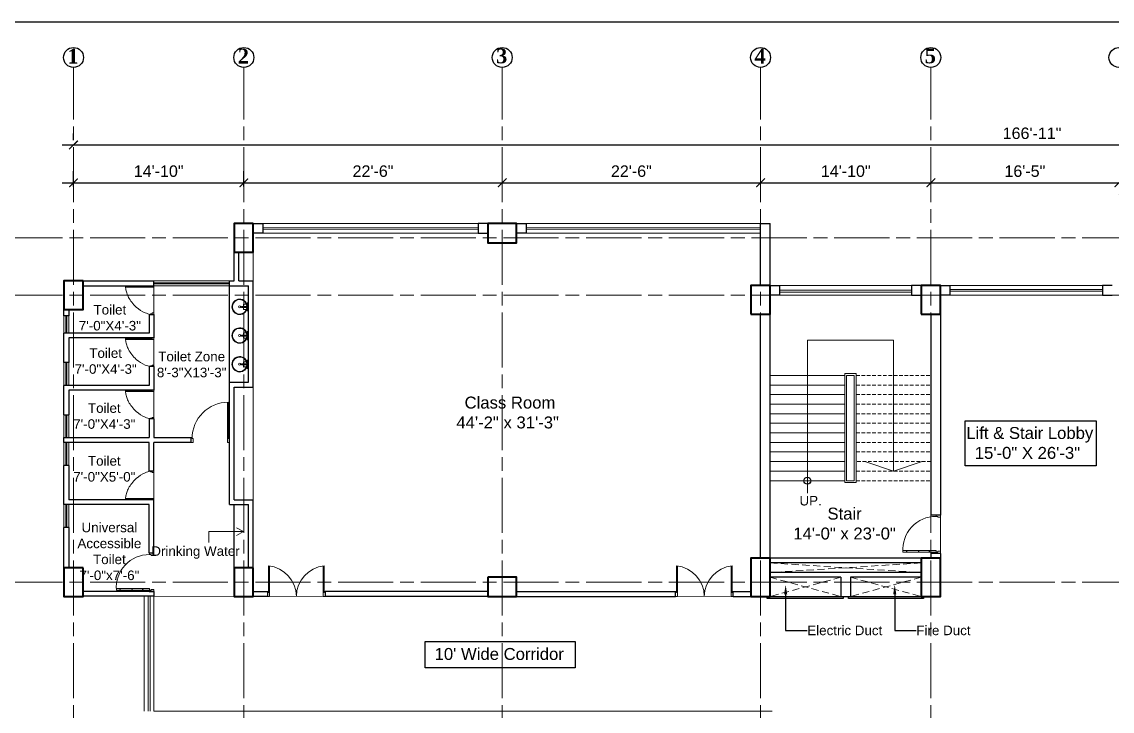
# Model space of a CAD drawing. Header units: inches. Extents: x -12 to 20935469, y -1604 to 24729220.
# Drawn here: x 20904267 to 20905407, y 24712918 to 24713639 of the extents above; entities that cross this region are included whole.
import ezdxf
from ezdxf import colors
from ezdxf.entities.mleader import LeaderData, LeaderLine
from ezdxf.math import Vec2, Vec3

# ---------------------------------------------------------------- set-up
doc = ezdxf.new("R2010")
doc.units = ezdxf.units.IN
doc.header["$LTSCALE"] = 0.03
doc.header["$MEASUREMENT"] = 0
doc.header["$PDMODE"] = 32
doc.header["$PDSIZE"] = 15
doc.linetypes.add('ACAD_ISO08W100', pattern=[36, 24, -3, 6, -3])
doc.linetypes.add('DASHED2', pattern=[0.375, 0.25, -0.125])
for name, color, linetype, lineweight in [('column', 1, 'Continuous', 40), ('Dim Line', 252, 'Continuous', 13), ('Door', 7, 'Continuous', 18), ('Dot', 253, 'Continuous', 0), ('Gas', 21, 'Continuous', 5), ('Glass Line', 252, 'Continuous', 9), ('Grid Line', 252, 'Continuous', 18), ('Hatch', 253, 'Continuous', 15), ('Main Wall', 7, 'Continuous', 30), ('RAIL', 23, 'Continuous', 13), ('STAIR', 46, 'Continuous', 15), ('TOILET FIXTURE', 142, 'Continuous', 5), ('wind.', 150, 'Continuous', 20)]:
    doc.layers.add(name, color=color, linetype=linetype, lineweight=lineweight)
doc.layers.add('FUR', color=251, linetype='Continuous')
doc.layers.add('TEXT', color=7, linetype='Continuous')
doc.styles.add('2', font='swisscl.ttf')
doc.styles.add('RomanS', font='arial.ttf', dxfattribs={"height": 12})
doc.styles.get("Standard").update_dxf_attribs({"font": 'timesbd.ttf'})
doc.dimstyles.new('Aec_Arch_I', dxfattribs={"dimscale": 96, "dimtxt": 12, "dimasz": 0.09375, "dimexe": 0.125, "dimexo": 0.125, "dimgap": 0.0625, "dimtad": 1, "dimdec": 0, "dimzin": 3, "dimdsep": 46, "dimlunit": 4, "dimtxsty": 'RomanS', "dimblk1": 'ARCHTICK', "dimblk2": 'ARCHTICK', "dimsah": 1, "dimcen": 0.09375, "dimdle": 0.125, "dimadec": 0, "dimazin": 0, "dimtfac": 0.75, "dimtdec": 0, "dimtmove": 2, "dimatfit": 3, "dimldrblk": 'ARCHTICK', "dimfxl": 1, "dimfrac": 1, "dimtolj": 1, "dimtzin": 0, "dimarcsym": 0})

# ---------------------------------------------------------------- blocks, each defined once
blk = doc.blocks.new('_ArchTick')
at = {"color": 0, "linetype": 'ByBlock', "lineweight": 35, "const_width": 0.15}
blk.add_lwpolyline([(-0.5, -0.5), (0.5, 0.5)], dxfattribs=at)
blk = doc.blocks.new('*D14')
at = {"layer": 'Defpoints', "color": 0, "transparency": 16777216}
for p in [(20831126.3, 24724578.2), (20830948.3, 24724562.3), (20831126.3, 24724562.3)]:
    blk.add_point(p, dxfattribs=at)
at = {"layer": 'Dim Line', "color": 0, "lineweight": -2, "transparency": 16777216}
for p, q in [((20830948.3, 24724574.3), (20830948.3, 24724590.2)), ((20831126.3, 24724574.3), (20831126.3, 24724590.2)), ((20830936.3, 24724578.2), (20831138.3, 24724578.2))]:
    blk.add_line(p, q, dxfattribs=at)
at = {"layer": 'Dim Line', "color": 0, "lineweight": -2, "transparency": 16777216, "xscale": 9, "yscale": 9, "zscale": 9, "rotation": 180}
blk.add_blockref('_ArchTick', (20830948.3, 24724578.2), dxfattribs=at)
at = {"layer": 'Dim Line', "color": 0, "lineweight": -2, "transparency": 16777216, "xscale": 9, "yscale": 9, "zscale": 9}
blk.add_blockref('_ArchTick', (20831126.3, 24724578.2), dxfattribs=at)
at = {"layer": 'Dim Line', "color": 0, "transparency": 16777216, "insert": (20831037.3, 24724590.3), "char_height": 12, "attachment_point": 5, "style": 'RomanS'}
blk.add_mtext('\\A1;14\'-10"', dxfattribs=at)
blk = doc.blocks.new('*D7')
at = {"layer": 'Defpoints', "color": 0, "transparency": 16777216}
for p in [(20831396.3, 24724578.2), (20831396.3, 24724578.2), (20831126.3, 24724562.3)]:
    blk.add_point(p, dxfattribs=at)
at = {"layer": 'Dim Line', "color": 0, "lineweight": -2, "transparency": 16777216}
for p, q in [((20831126.3, 24724574.3), (20831126.3, 24724590.2)), ((20831114.3, 24724578.2), (20831408.3, 24724578.2))]:
    blk.add_line(p, q, dxfattribs=at)
at = {"layer": 'Dim Line', "color": 0, "lineweight": -2, "transparency": 16777216, "xscale": 9, "yscale": 9, "zscale": 9, "rotation": 180}
blk.add_blockref('_ArchTick', (20831126.3, 24724578.2), dxfattribs=at)
at = {"layer": 'Dim Line', "color": 0, "lineweight": -2, "transparency": 16777216, "xscale": 9, "yscale": 9, "zscale": 9}
blk.add_blockref('_ArchTick', (20831396.3, 24724578.2), dxfattribs=at)
at = {"layer": 'Dim Line', "color": 0, "transparency": 16777216, "insert": (20831261.3, 24724590.3), "char_height": 12, "attachment_point": 5, "style": 'RomanS'}
blk.add_mtext('\\A1;22\'-6"', dxfattribs=at)
blk = doc.blocks.new('*D8')
at = {"layer": 'Defpoints', "color": 0, "transparency": 16777216}
for p in [(20831396.3, 24724578.2), (20831666.3, 24724578.2), (20831666.3, 24724578.2)]:
    blk.add_point(p, dxfattribs=at)
at = {"layer": 'Dim Line', "color": 0, "lineweight": -2, "transparency": 16777216}
blk.add_line((20831384.3, 24724578.2), (20831678.3, 24724578.2), dxfattribs=at)
at = {"layer": 'Dim Line', "color": 0, "lineweight": -2, "transparency": 16777216, "xscale": 9, "yscale": 9, "zscale": 9, "rotation": 180}
blk.add_blockref('_ArchTick', (20831396.3, 24724578.2), dxfattribs=at)
at = {"layer": 'Dim Line', "color": 0, "lineweight": -2, "transparency": 16777216, "xscale": 9, "yscale": 9, "zscale": 9}
blk.add_blockref('_ArchTick', (20831666.3, 24724578.2), dxfattribs=at)
at = {"layer": 'Dim Line', "color": 0, "transparency": 16777216, "insert": (20831531.3, 24724590.3), "char_height": 12, "attachment_point": 5, "style": 'RomanS'}
blk.add_mtext('\\A1;22\'-6"', dxfattribs=at)
blk = doc.blocks.new('*D9')
at = {"layer": 'Defpoints', "color": 0, "transparency": 16777216}
for p in [(20831666.3, 24724578.2), (20831844.3, 24724578.2), (20831844.3, 24724578.2)]:
    blk.add_point(p, dxfattribs=at)
at = {"layer": 'Dim Line', "color": 0, "lineweight": -2, "transparency": 16777216}
blk.add_line((20831654.3, 24724578.2), (20831856.3, 24724578.2), dxfattribs=at)
at = {"layer": 'Dim Line', "color": 0, "lineweight": -2, "transparency": 16777216, "xscale": 9, "yscale": 9, "zscale": 9, "rotation": 180}
blk.add_blockref('_ArchTick', (20831666.3, 24724578.2), dxfattribs=at)
at = {"layer": 'Dim Line', "color": 0, "lineweight": -2, "transparency": 16777216, "xscale": 9, "yscale": 9, "zscale": 9}
blk.add_blockref('_ArchTick', (20831844.3, 24724578.2), dxfattribs=at)
at = {"layer": 'Dim Line', "color": 0, "transparency": 16777216, "insert": (20831755.3, 24724590.3), "char_height": 12, "attachment_point": 5, "style": 'RomanS'}
blk.add_mtext('\\A1;14\'-10"', dxfattribs=at)
blk = doc.blocks.new('*D21')
at = {"layer": 'Defpoints', "color": 0, "transparency": 16777216}
for p in [(20831844.3, 24724578.2), (20832040.8, 24724578.2), (20832040.8, 24724578.2)]:
    blk.add_point(p, dxfattribs=at)
at = {"layer": 'Dim Line', "color": 0, "lineweight": -2, "transparency": 16777216}
for p, q in [((20831832.3, 24724578.2), (20832052.8, 24724578.2)), ((20831844.3, 24724566.2), (20831844.3, 24724566.2)), ((20832040.8, 24724566.2), (20832040.8, 24724566.2))]:
    blk.add_line(p, q, dxfattribs=at)
at = {"layer": 'Dim Line', "color": 0, "lineweight": -2, "transparency": 16777216, "xscale": 9, "yscale": 9, "zscale": 9, "rotation": 180}
blk.add_blockref('_ArchTick', (20831844.3, 24724578.2), dxfattribs=at)
at = {"layer": 'Dim Line', "color": 0, "lineweight": -2, "transparency": 16777216, "xscale": 9, "yscale": 9, "zscale": 9}
blk.add_blockref('_ArchTick', (20832040.8, 24724578.2), dxfattribs=at)
at = {"layer": 'Dim Line', "color": 0, "transparency": 16777216, "insert": (20831942.5, 24724590.3), "char_height": 12, "attachment_point": 5, "style": 'RomanS'}
blk.add_mtext('\\A1;16\'-5"', dxfattribs=at)
blk = doc.blocks.new('*D22')
at = {"layer": 'Defpoints', "color": 0, "transparency": 16777216}
for p in [(20832040.8, 24724578.2), (20832166.8, 24724578.2), (20832166.8, 24724578.2)]:
    blk.add_point(p, dxfattribs=at)
at = {"layer": 'Dim Line', "color": 0, "lineweight": -2, "transparency": 16777216}
for p, q in [((20832028.8, 24724578.2), (20832178.8, 24724578.2)), ((20832040.8, 24724566.2), (20832040.8, 24724566.2)), ((20832166.8, 24724566.2), (20832166.8, 24724566.2))]:
    blk.add_line(p, q, dxfattribs=at)
at = {"layer": 'Dim Line', "color": 0, "lineweight": -2, "transparency": 16777216, "xscale": 9, "yscale": 9, "zscale": 9, "rotation": 180}
blk.add_blockref('_ArchTick', (20832040.8, 24724578.2), dxfattribs=at)
at = {"layer": 'Dim Line', "color": 0, "lineweight": -2, "transparency": 16777216, "xscale": 9, "yscale": 9, "zscale": 9}
blk.add_blockref('_ArchTick', (20832166.8, 24724578.2), dxfattribs=at)
at = {"layer": 'Dim Line', "color": 0, "transparency": 16777216, "insert": (20832103.8, 24724590.3), "char_height": 12, "attachment_point": 5, "style": 'RomanS'}
blk.add_mtext('\\A1;10\'-6"', dxfattribs=at)
blk = doc.blocks.new('*D13')
at = {"layer": 'Defpoints', "color": 0, "transparency": 16777216}
for p in [(20832951.8, 24724617.8), (20830948.3, 24724610.7), (20832951.8, 24724610.7)]:
    blk.add_point(p, dxfattribs=at)
at = {"layer": 'Dim Line', "color": 0, "lineweight": -2, "transparency": 16777216}
for p, q in [((20830948.3, 24724622.7), (20830948.3, 24724629.8)), ((20832951.8, 24724622.7), (20832951.8, 24724629.8)), ((20830936.3, 24724617.8), (20832963.8, 24724617.8))]:
    blk.add_line(p, q, dxfattribs=at)
at = {"layer": 'Dim Line', "color": 0, "lineweight": -2, "transparency": 16777216, "xscale": 9, "yscale": 9, "zscale": 9, "rotation": 180}
blk.add_blockref('_ArchTick', (20830948.3, 24724617.8), dxfattribs=at)
at = {"layer": 'Dim Line', "color": 0, "lineweight": -2, "transparency": 16777216, "xscale": 9, "yscale": 9, "zscale": 9}
blk.add_blockref('_ArchTick', (20832951.8, 24724617.8), dxfattribs=at)
at = {"layer": 'Dim Line', "color": 0, "transparency": 16777216, "insert": (20831950, 24724629.9), "char_height": 12, "attachment_point": 5, "style": 'RomanS'}
blk.add_mtext('\\A1;166\'-11"', dxfattribs=at)
blk = doc.blocks.new('Door_45')
at = {"layer": 'Door'}
for p, q in [((1.5, 5), (1.5, 44)), ((1.5, 40), (2.2, 40)), ((2.2, 40), (2.2, 39.5)), ((2.2, 39.5), (2.7, 39.5)), ((2.7, 39.5), (2.7, 40)), ((2.7, 40), (3.5, 40)), ((3.5, 44), (3.5, 5)), ((1.5, 25.8), (2.2, 25.8)), ((2.2, 25.8), (2.2, 25.3)), ((2.7, 25.8), (3.5, 25.8)), ((2.7, 25.3), (2.7, 25.8)), ((2.2, 25.3), (2.7, 25.3)), ((2.2, 12.6), (2.2, 13.1)), ((2.2, 13.1), (2.7, 13.1)), ((2.7, 13.1), (2.7, 12.6)), ((0, 0), (0, 5)), ((0, 5), (1.5, 5)), ((1.5, 12.6), (2.2, 12.6)), ((3.5, 5), (1.5, 5)), ((1.5, 5), (1.5, 3)), ((1.5, 3), (2.5, 3)), ((2.5, 3), (2.5, 0)), ((2.7, 12.6), (3.5, 12.6)), ((42.5, 3), (42.5, 0)), ((43.5, 3), (42.5, 3)), ((45, 5), (43.5, 5)), ((43.5, 5), (43.5, 3)), ((45, 0), (45, 5)), ((2.5, 0), (0, 0)), ((42.5, 0), (45, 0))]:
    blk.add_line(p, q, dxfattribs=at)
blk.add_arc((4.7, 5.3), 38.8, 359.6233, 94.6685, dxfattribs=at)
blk = doc.blocks.new('sssss-flat-876')
at = {"layer": 'Door', "linetype": 'Continuous', "ltscale": 3}
blk.add_line((3666.5, 84027.2), (3666.5, 84055.7), dxfattribs=at)
at = {"layer": 'Door', "linetype": 'Continuous', "ltscale": 3, "extrusion": (-7.21527e-09, -3.35624e-18, 1), "elevation": 0}
for points in [[(3666.5, 84057.2), (3666.5, 84055.7), (3668.4, 84055.7), (3668.4, 84056.5), (3670.2, 84056.5), (3670.2, 84057.2)], [(3668.4, 84055.7), (3696.2, 84055.7), (3696.2, 84056.5), (3668.4, 84056.5)]]:
    blk.add_lwpolyline(points, close=True, dxfattribs=at)
at = {"layer": 'Door', "linetype": 'Continuous', "ltscale": 3, "flags": 128}
blk.add_lwpolyline([(3670.2, 84027.2, 0.04096), (3675.5, 84028.9, 0.082496), (3684.9, 84034.8, 0.052187), (3689.7, 84040, 0.043988), (3692.9, 84045, 0.036571), (3694.8, 84049.6, 0.034751), (3695.9, 84054.2, 0.011435), (3696.2, 84055.7)], format="xyb", dxfattribs=at)
at = {"layer": 'Door', "linetype": 'Continuous', "ltscale": 3}
blk.add_lwpolyline([(3666.5, 84027.2), (3666.5, 84028.7), (3668.4, 84028.7), (3668.4, 84027.9), (3670.2, 84027.9), (3670.2, 84027.2)], close=True, dxfattribs=at)
blk = doc.blocks.new('7-flat-72')
at = {"layer": 'Glass Line', "color": 8, "ltscale": 20}
for p, q in [((-64476.6, 376959.4), (-64476.6, 376966.6)), ((-64475.5, 376966.6), (-64476.6, 376966.6)), ((-64475.5, 376959.4), (-64475.5, 376966.6)), ((-64478.7, 376960.5), (-64480.3, 376960.5)), ((-64480.3, 376959.5), (-64480.3, 376960.5)), ((-64480.3, 376959.5), (-64480.3, 376960.5)), ((-64478.7, 376959.5), (-64480.3, 376959.5)), ((-64480.3, 376959.1), (-64480.3, 376959.4)), ((-64478.7, 376959.4), (-64480.3, 376959.4)), ((-64478.7, 376959.1), (-64480.3, 376959.1)), ((-64480.2, 376959.4), (-64480.2, 376959.5)), ((-64480.1, 376959.5), (-64480.1, 376960.5)), ((-64479.9, 376959.5), (-64479.9, 376960.5)), ((-64479.5, 376959.5), (-64479.5, 376960.5)), ((-64479.1, 376959.5), (-64479.1, 376960.5)), ((-64478.9, 376959.5), (-64478.9, 376960.5)), ((-64478.9, 376959.4), (-64478.9, 376959.5)), ((-64478.8, 376959.5), (-64478.8, 376960.5)), ((-64478.7, 376959.5), (-64478.7, 376960.5)), ((-64478.7, 376959.1), (-64478.7, 376959.4)), ((-64475.1, 376959.4), (-64476.9, 376959.4)), ((-64476.9, 376959.1), (-64476.9, 376959.4)), ((-64475.1, 376959.1), (-64476.9, 376959.1)), ((-64475.1, 376959.1), (-64475.1, 376959.4)), ((-64473.3, 376960.5), (-64471.7, 376960.5)), ((-64473.3, 376959.5), (-64473.3, 376960.5)), ((-64473.3, 376959.5), (-64473.3, 376960.5)), ((-64473.3, 376959.5), (-64471.7, 376959.5)), ((-64473.3, 376959.1), (-64473.3, 376959.4)), ((-64473.3, 376959.4), (-64471.7, 376959.4)), ((-64473.3, 376959.1), (-64471.7, 376959.1)), ((-64473.1, 376959.5), (-64473.1, 376960.5)), ((-64473.1, 376959.4), (-64473.1, 376959.5)), ((-64472.9, 376959.5), (-64472.9, 376960.5)), ((-64472.5, 376959.5), (-64472.5, 376960.5)), ((-64472.1, 376959.5), (-64472.1, 376960.5)), ((-64471.9, 376959.5), (-64471.9, 376960.5)), ((-64471.9, 376959.4), (-64471.9, 376959.5)), ((-64471.8, 376959.5), (-64471.8, 376960.5)), ((-64471.7, 376959.5), (-64471.7, 376960.5)), ((-64471.7, 376959.1), (-64471.7, 376959.4))]:
    blk.add_line(p, q, dxfattribs=at)
blk.add_circle((-64476, 376968.4, 0), 1.08, dxfattribs=at)
for radius, start, end in [(8.1, 273.8334, 266.1883), (7.55, 274.115, 265.9068)]:
    blk.add_arc((-64476, 376968.4, 0), radius, start, end, dxfattribs=at)
blk = doc.blocks.new('SFSFSFS-flat-72')
at = {"layer": 'TOILET FIXTURE', "ltscale": 0.2}
blk.add_lwpolyline([(-3918.5, -3608.1), (-3918.5, -3602.7), (-3923.9, -3602.7), (-3923.9, -3608.1)], close=True, dxfattribs=at)
at = {"layer": 'TOILET FIXTURE', "ltscale": 20}
blk.add_blockref('7-flat-72', (60554.8, -380567.2), dxfattribs=at)
blk = doc.blocks.new('$D40')
at = {"layer": 'Door'}
for p, q in [((1, 4), (1, 42)), ((2, 0), (2, 42)), ((1, 5), (0, 5)), ((2, 0), (0, 0)), ((2, 4), (1, 4)), ((39, 4), (38, 4)), ((38, 4), (38, 0)), ((40, 0), (38, 0)), ((40, 5), (39, 5)), ((39, 5), (39, 4))]:
    blk.add_line(p, q, dxfattribs=at)
blk.add_arc((1, 4), 38, 0, 90, dxfattribs=at)
blk = doc.blocks.new('A$C36295410')
at = {"layer": 'Door'}
for p, q in [((1, 4), (1, 32)), ((2, 0), (2, 32)), ((58, 0), (58, 32)), ((59, 4), (59, 32)), ((1, 5), (0, 5)), ((2, 4), (1, 4)), ((58, 4), (59, 4)), ((59, 5), (60, 5)), ((2, 0), (0, 0)), ((58, 0), (60, 0))]:
    blk.add_line(p, q, dxfattribs=at)
for centre, start, end in [((-2.5, -0.3), 0.5906, 83.7783), ((62.5, -0.3), 96.2217, 179.4094)]:
    blk.add_arc(centre, 32.5, start, end, dxfattribs=at)
blk = doc.blocks.new('fff')
at = {"layer": 'Grid Line', "color": 252, "linetype": 'ACAD_ISO08W100', "lineweight": 9, "ltscale": 80, "true_color": 0x939598}
for p, q in [((20830948.3, 24723521.1), (20830948.3, 24724698.8)), ((20831126.3, 24723521.1), (20831126.3, 24724698.8)), ((20831396.3, 24723521.1), (20831396.3, 24724698.8)), ((20831666.3, 24723521.1), (20831666.3, 24724698.8)), ((20831844.3, 24723521.1), (20831844.3, 24724698.8)), ((20833096.9, 24724520.6), (20830726.1, 24724520.6)), ((20833096.9, 24724460.6), (20830726.1, 24724460.6)), ((20833096.9, 24724160.7), (20830726.1, 24724160.7))]:
    blk.add_line(p, q, dxfattribs=at)
at = {"layer": 'Dim Line'}
for base, p1, p2, picture, middle in [((20832951.7523, 24724617.8128), (20830948.3088, 24724610.7482), (20832951.7523, 24724610.7482), '*D13', (20831950.0306, 24724629.9397)), ((20831126.3, 24724578.2), (20830948.3, 24724562.3), (20831126.3, 24724562.3), '*D14', (20831037.3, 24724590.3)), ((20831396.3, 24724578.2), (20831126.3, 24724562.3), (20831396.3, 24724578.2), '*D7', (20831261.3, 24724590.3)), ((20831666.3, 24724578.2), (20831396.3, 24724578.2), (20831666.3, 24724578.2), '*D8', (20831531.3, 24724590.3)), ((20831844.3, 24724578.2), (20831666.3, 24724578.2), (20831844.3, 24724578.2), '*D9', (20831755.3, 24724590.3)), ((20832040.7792, 24724578.1666), (20831844.25, 24724578.1666), (20832040.7792, 24724578.1666), '*D21', (20831942.5146, 24724590.2934)), ((20832166.8, 24724578.2), (20832040.8, 24724578.2), (20832166.8, 24724578.2), '*D22', (20832103.8, 24724590.3))]:
    dim = blk.add_linear_dim(base=base, p1=p1, p2=p2, dimstyle='Aec_Arch_I', dxfattribs=at)
    dim.commit()
    dim.dimension.update_dxf_attribs({"geometry": picture, "text_midpoint": middle})

msp = doc.modelspace()

# ---------------------------------------------------------------- linework, layer by layer
for p, q in [((20904484.3, 24713262.3), (20904484.3, 24713363.2)), ((20904489.3, 24713068.3), (20904489.3, 24713134.4)), ((20904400.3, 24713043.5), (20904405.3, 24713043.5))]:
    msp.add_line(p, q)
for points in [[(20905253.3, 24713222.1), (20905390, 24713222.1), (20905390, 24713174.9), (20905253.3, 24713174.9)], [(20905046.3, 24713038.4), (20905125.6, 24713038.4), (20905125.6, 24713036.4), (20905046.3, 24713036.4)], [(20905131.3, 24713038.4), (20905209.6, 24713038.4), (20905209.6, 24713036.4), (20905131.3, 24713036.4)], [(20904688.9, 24712991.3), (20904845.6, 24712991.3), (20904845.6, 24712963.9), (20904688.9, 24712963.9)]]:
    msp.add_lwpolyline(points, close=True)
msp.add_circle((20905088.3, 24713159.4), 3.61)
at = {"layer": 'column', "lineweight": 40, "ltscale": 20}
for points in [[(20904509.3, 24713428.2), (20904489.3, 24713428.2), (20904489.3, 24713398.2), (20904509.3, 24713398.2)], [(20904754.4, 24713428.2), (20904754.4, 24713408.2), (20904784.4, 24713408.2), (20904784.4, 24713428.2)], [(20904331.4, 24713368.2), (20904311.4, 24713368.2), (20904311.4, 24713338.2), (20904331.4, 24713338.2)], [(20905029.3, 24713333.4), (20905049.3, 24713333.4), (20905049.3, 24713363.4), (20905029.3, 24713363.4)], [(20905207.3, 24713333.4), (20905227.3, 24713333.4), (20905227.3, 24713363.4), (20905207.3, 24713363.4)], [(20905029.3, 24713038.4), (20905049.3, 24713038.4), (20905049.3, 24713078.4), (20905029.3, 24713078.4)], [(20905207.3, 24713038.4), (20905227.3, 24713038.4), (20905227.3, 24713078.4), (20905207.3, 24713078.4)], [(20904331.4, 24713068.4), (20904311.4, 24713068.4), (20904311.4, 24713038.4), (20904331.4, 24713038.4)], [(20904509.3, 24713068.3), (20904489.3, 24713068.3), (20904489.3, 24713038.4), (20904509.3, 24713038.4)], [(20904754.4, 24713058.4), (20904754.4, 24713038.4), (20904784.4, 24713038.4), (20904784.4, 24713058.4)]]:
    msp.add_lwpolyline(points, close=True, dxfattribs=at)
at = {"layer": 'Defpoints'}
msp.add_lwpolyline([(20904066.8, 24713639.1), (20906505.7, 24713639.1), (20906505.7, 24712180.6), (20904066.8, 24712180.6)], close=True, dxfattribs=at)
at = {"layer": 'Dot', "linetype": 'DASHED2', "lineweight": 0, "ltscale": 1000}
for p, q in [((20905049.3, 24713073.4), (20905207.3, 24713063.4)), ((20905207.3, 24713073.4), (20905049.3, 24713063.4)), ((20905123.3, 24713058.4), (20905049.3, 24713038.4)), ((20905049.3, 24713058.4), (20905123.3, 24713038.4)), ((20905133.3, 24713058.4), (20905207.3, 24713038.4)), ((20905207.3, 24713058.4), (20905133.3, 24713038.4))]:
    msp.add_line(p, q, dxfattribs=at)
at = {"layer": 'Gas', "color": 0, "lineweight": 5}
for points in [[(20905139.3, 24713157.4), (20905127.3, 24713157.4), (20905127.3, 24713271.4), (20905139.3, 24713271.4)], [(20905137.3, 24713159.4), (20905129.3, 24713159.4), (20905129.3, 24713269.4), (20905137.3, 24713269.4)]]:
    msp.add_lwpolyline(points, close=True, dxfattribs=at)
at = {"layer": 'Hatch', "lineweight": 5}
for p, q in [((20904509.3, 24713368.2), (20904509.3, 24713398.2)), ((20904509.3, 24713139.4), (20904509.3, 24713257.3))]:
    msp.add_line(p, q, dxfattribs=at)
at = {"layer": 'Hatch', "lineweight": 0}
for p, q in [((20905227.3, 24713038.4), (20905227.3, 24713353.4)), ((20904405.3, 24713038.5), (20905227.3, 24713038.4)), ((20905051.4, 24712918.4), (20904405.4, 24712918.5))]:
    msp.add_line(p, q, dxfattribs=at)
at = {"layer": 'Main Wall', "lineweight": 30}
for p, q in [((20905039.3, 24713363.4), (20905039.3, 24713428.2)), ((20905039.4, 24713428.2), (20905049.3, 24713428.2)), ((20905049.3, 24713363.4), (20905049.3, 24713428.2)), ((20905049.3, 24713424.2), (20905049.3, 24713424.2)), ((20905049.3, 24713422.2), (20905049.3, 24713422.2)), ((20904489.3, 24713368.2), (20904489.3, 24713398.2)), ((20904494.3, 24713368.2), (20904494.3, 24713398.2)), ((20905039.3, 24713382.2), (20905039.4, 24713382.2)), ((20904331.4, 24713368.2), (20904405.3, 24713368.2)), ((20904405.3, 24713363.2), (20904405.3, 24713368.2)), ((20904484.3, 24713368.2), (20904489.3, 24713368.2)), ((20904484.3, 24713363.2), (20904484.3, 24713368.2)), ((20904494.3, 24713368.2), (20904509.3, 24713368.2)), ((20904509.3, 24713257.3), (20904509.3, 24713368.2)), ((20905039.3, 24713376.2), (20905039.4, 24713376.2)), ((20904331.4, 24713363.2), (20904405.3, 24713363.2)), ((20904484.3, 24713363.2), (20904504.3, 24713363.2)), ((20904504.3, 24713262.3), (20904504.3, 24713363.2)), ((20905049.3, 24713078.4), (20905049.3, 24713353.4)), ((20904311.4, 24713331.6), (20904311.4, 24713338.2)), ((20904400.3, 24713333.2), (20904405.3, 24713333.2)), ((20904400.3, 24713333.2), (20904400.3, 24713313.6)), ((20905039.3, 24713078.4), (20905039.3, 24713333.4)), ((20905217.3, 24713333.4), (20905217.3, 24713123.4)), ((20905227.3, 24713333.4), (20905227.3, 24713123.4)), ((20904400.3, 24713313.6), (20904311.4, 24713313.6)), ((20904311.4, 24713283), (20904311.4, 24713313.6)), ((20904405.3, 24713308.6), (20904316.4, 24713308.6)), ((20904400.3, 24713278.6), (20904400.3, 24713259)), ((20904405.3, 24713278.6), (20904400.3, 24713278.6)), ((20904400.3, 24713259), (20904311.4, 24713259)), ((20904311.4, 24713228.4), (20904311.4, 24713259)), ((20904405.3, 24713254), (20904316.4, 24713254)), ((20904316.4, 24713254), (20904316.4, 24713228.4)), ((20904484.3, 24713204.4), (20904484.3, 24713262.3)), ((20904484.3, 24713262.3), (20904504.3, 24713262.3)), ((20904489.3, 24713139.4), (20904489.3, 24713257.3)), ((20904489.3, 24713257.3), (20904509.3, 24713257.3)), ((20904311.4, 24713228.4), (20904316.4, 24713228.4)), ((20904405.3, 24713224), (20904400.3, 24713224)), ((20904311.4, 24713204.4), (20904400.3, 24713204.4)), ((20904311.4, 24713199.4), (20904311.4, 24713204.4)), ((20904400.3, 24713199.4), (20904311.4, 24713199.4)), ((20904400.3, 24713169.4), (20904400.3, 24713199.4)), ((20904405.3, 24713169.4), (20904405.3, 24713199.4)), ((20904444.3, 24713199.4), (20904405.3, 24713199.4)), ((20904444.3, 24713199.4), (20904444.3, 24713204.4)), ((20904484.3, 24713134.4), (20904484.3, 24713204.4)), ((20904316.4, 24713175.4), (20904311.4, 24713175.4)), ((20904311.4, 24713134.4), (20904311.4, 24713175.4)), ((20904316.4, 24713175.4), (20904316.4, 24713139.4)), ((20904405.3, 24713169.4), (20904400.3, 24713169.4)), ((20904405.3, 24713139.4), (20904316.4, 24713139.4)), ((20904405.3, 24713083.5), (20904405.3, 24713139.4)), ((20904489.3, 24713139.4), (20904509.3, 24713139.4)), ((20904509.3, 24713068.4), (20904509.3, 24713139.4)), ((20904400.3, 24713134.4), (20904311.4, 24713134.4)), ((20904400.3, 24713083.5), (20904400.3, 24713134.4)), ((20904484.3, 24713134.4), (20904504.3, 24713134.4)), ((20904504.3, 24713068.4), (20904504.3, 24713134.4)), ((20905227.3, 24713123.4), (20905217.3, 24713123.4)), ((20904311.4, 24713068.4), (20904311.4, 24713110.4)), ((20904316.4, 24713110.4), (20904311.4, 24713110.4)), ((20904316.4, 24713110.4), (20904316.4, 24713068.4)), ((20904405.3, 24713083.5), (20904400.3, 24713083.5)), ((20905217.3, 24713083.4), (20905217.3, 24713078.4)), ((20905227.3, 24713083.4), (20905217.3, 24713083.4)), ((20905227.3, 24713083.4), (20905227.3, 24713078.4)), ((20905207.3, 24713078.4), (20905049.3, 24713078.4)), ((20905207.3, 24713073.4), (20905049.3, 24713073.4)), ((20905207.3, 24713063.4), (20905049.3, 24713063.4)), ((20905123.3, 24713058.4), (20905049.3, 24713058.4)), ((20905123.3, 24713058.4), (20905123.3, 24713038.4)), ((20905207.3, 24713058.4), (20905133.3, 24713058.4)), ((20905133.3, 24713058.4), (20905133.3, 24713038.4)), ((20904405.3, 24713043.5), (20904331.4, 24713043.5)), ((20904405.3, 24713038.5), (20904331.4, 24713038.5)), ((20904405.3, 24713043.5), (20904405.3, 24713038.5)), ((20904509.3, 24713043.4), (20904524.3, 24713043.4)), ((20904524.3, 24713038.4), (20904509.3, 24713038.4)), ((20904524.3, 24713043.4), (20904524.3, 24713038.4)), ((20904754.4, 24713043.4), (20904584.3, 24713043.4)), ((20904584.3, 24713043.4), (20904584.3, 24713038.4)), ((20904754.4, 24713038.4), (20904584.3, 24713038.4)), ((20904784.3, 24713043.4), (20904950.6, 24713043.4)), ((20904784.4, 24713038.4), (20904950.6, 24713038.4)), ((20904950.6, 24713038.4), (20904950.6, 24713043.4)), ((20905010.6, 24713038.4), (20905010.6, 24713043.4)), ((20905010.6, 24713043.4), (20905029.3, 24713043.4)), ((20905010.6, 24713038.4), (20905029.3, 24713038.4)), ((20905123.3, 24713038.4), (20905133.3, 24713038.4))]:
    msp.add_line(p, q, dxfattribs=at)
for points in [[(20904509.3, 24713428.2), (20904519.3, 24713428.2), (20904519.3, 24713418.2), (20904509.3, 24713418.2)], [(20904754.3, 24713428.2), (20904744.3, 24713428.2), (20904744.3, 24713418.2), (20904754.3, 24713418.2)], [(20904784.3, 24713428.2), (20904794.3, 24713428.2), (20904794.3, 24713418.2), (20904784.3, 24713418.2)], [(20905049.3, 24713363.4), (20905059.3, 24713363.4), (20905059.3, 24713353.4), (20905049.3, 24713353.4)], [(20905207.3, 24713363.4), (20905197.3, 24713363.4), (20905197.3, 24713353.4), (20905207.3, 24713353.4)], [(20905227.3, 24713363.4), (20905237.3, 24713363.4), (20905237.3, 24713353.4), (20905227.3, 24713353.4)], [(20905406.8, 24713363.4), (20905396.8, 24713363.4), (20905396.8, 24713353.4), (20905406.8, 24713353.4)], [(20904316.4, 24713338.2), (20904316.4, 24713331.6)], [(20904405.3, 24713333.2), (20904405.3, 24713308.6)], [(20904316.4, 24713331.6), (20904311.4, 24713331.6)], [(20904316.4, 24713308.6), (20904316.4, 24713283)], [(20904316.4, 24713283), (20904311.4, 24713283)], [(20904405.3, 24713278.6), (20904405.3, 24713254)], [(20904400.3, 24713224), (20904400.3, 24713204.4)], [(20904405.3, 24713224), (20904405.3, 24713204.4)], [(20904405.3, 24713204.4), (20904444.3, 24713204.4)]]:
    msp.add_lwpolyline(points, dxfattribs=at)
at = {"layer": 'RAIL', "lineweight": 9}
for p, q in [((20905088.3, 24713146.2), (20905088.3, 24713306.4)), ((20905088.3, 24713306.4), (20905178.3, 24713306.4)), ((20905178.3, 24713306.4), (20905178.3, 24713169.4)), ((20905148.3, 24713179.4), (20905178.3, 24713169.4)), ((20905178.3, 24713169.4), (20905208.3, 24713179.4))]:
    msp.add_line(p, q, dxfattribs=at)
at = {"layer": 'STAIR', "color": 32, "lineweight": 5}
for p, q in [((20905049.3, 24713269.4), (20905127.3, 24713269.4)), ((20905049.3, 24713259.4), (20905127.3, 24713259.4)), ((20905049.3, 24713249.4), (20905127.3, 24713249.4)), ((20905049.3, 24713239.4), (20905127.3, 24713239.4)), ((20905049.3, 24713229.4), (20905127.3, 24713229.4)), ((20905049.3, 24713219.4), (20905127.3, 24713219.4)), ((20905049.3, 24713209.4), (20905127.3, 24713209.4)), ((20905049.3, 24713199.4), (20905127.3, 24713199.4)), ((20905049.3, 24713189.4), (20905127.3, 24713189.4)), ((20905049.3, 24713179.4), (20905127.3, 24713179.4)), ((20905049.3, 24713169.4), (20905127.3, 24713169.4)), ((20905049.3, 24713159.4), (20905127.3, 24713159.4))]:
    msp.add_line(p, q, dxfattribs=at)
at = {"layer": 'STAIR', "color": 32, "linetype": 'DASHED2', "lineweight": 5, "ltscale": 500}
for p, q in [((20905139.3, 24713269.4), (20905217.3, 24713269.4)), ((20905139.3, 24713259.4), (20905217.3, 24713259.4)), ((20905139.3, 24713249.4), (20905217.3, 24713249.4)), ((20905139.3, 24713239.4), (20905217.3, 24713239.4)), ((20905139.3, 24713229.4), (20905217.3, 24713229.4)), ((20905139.3, 24713219.4), (20905217.3, 24713219.4)), ((20905139.3, 24713209.4), (20905217.3, 24713209.4)), ((20905139.3, 24713199.4), (20905217.3, 24713199.4)), ((20905139.3, 24713189.4), (20905217.3, 24713189.4)), ((20905217.3, 24713179.4), (20905139.3, 24713179.4)), ((20905157.3, 24713179.4), (20905217.3, 24713179.4)), ((20905139.3, 24713169.4), (20905217.3, 24713169.4)), ((20905139.3, 24713159.4), (20905217.3, 24713159.4))]:
    msp.add_line(p, q, dxfattribs=at)
at = {"layer": 'STAIR', "color": 253, "lineweight": 5}
for p, q in [((20904498.9, 24713106.1), (20904462.7, 24713106.1)), ((20904462.7, 24713106.1), (20904462.7, 24713094.8)), ((20904498.9, 24713106.1), (20904491.6, 24713110.1)), ((20904498.9, 24713106.1), (20904491.6, 24713102))]:
    msp.add_line(p, q, dxfattribs=at)
at = {"layer": 'TEXT'}
for centre in [(20904321.4, 24713601.8), (20904499.4, 24713601.8), (20904769.4, 24713601.8), (20905039.4, 24713601.8), (20905217.3, 24713601.8), (20905413.9, 24713601.8)]:
    msp.add_circle(centre, 10.4, dxfattribs=at)
at = {"layer": 'wind.', "lineweight": 5}
for p, q in [((20904744.3, 24713428.2), (20904519.3, 24713428.2)), ((20904519.3, 24713424.2), (20904744.3, 24713424.3)), ((20904794.3, 24713428.2), (20905039.3, 24713428.2)), ((20904794.3, 24713424.2), (20905039.3, 24713424.3)), ((20904519.3, 24713422.2), (20904744.3, 24713422.3)), ((20904519.3, 24713418.2), (20904744.3, 24713418.2)), ((20904794.3, 24713422.2), (20905039.3, 24713422.3)), ((20904794.3, 24713418.2), (20905039.3, 24713418.2)), ((20904405.3, 24713368.2), (20904484.3, 24713368.2)), ((20904405.3, 24713366.2), (20904484.3, 24713366.2)), ((20904405.3, 24713365.2), (20904484.3, 24713365.2)), ((20904405.3, 24713363.2), (20904484.3, 24713363.2)), ((20905059.3, 24713363.4), (20905197.3, 24713363.4)), ((20905059.3, 24713358.4), (20905197.3, 24713358.4)), ((20905059.3, 24713356.4), (20905197.3, 24713356.4)), ((20905237.3, 24713363.4), (20905396.8, 24713363.4)), ((20905237.3, 24713359.4), (20905396.8, 24713359.4)), ((20905237.3, 24713357.4), (20905396.8, 24713357.4)), ((20905059.3, 24713353.4), (20905197.3, 24713353.4)), ((20905227.3, 24713353.4), (20905406.9, 24713353.4)), ((20905237.3, 24713353.4), (20905406.8, 24713353.4)), ((20904311.4, 24713331.6), (20904311.4, 24713313.6)), ((20904313.4, 24713331.6), (20904313.4, 24713313.6)), ((20904314.4, 24713331.6), (20904314.4, 24713313.6)), ((20904316.4, 24713331.6), (20904316.4, 24713313.6)), ((20904311.4, 24713283), (20904311.4, 24713259)), ((20904313.4, 24713283), (20904313.4, 24713259)), ((20904314.4, 24713283), (20904314.4, 24713259)), ((20904316.4, 24713283), (20904316.4, 24713259)), ((20904311.4, 24713204.4), (20904311.4, 24713228.4)), ((20904313.4, 24713204.4), (20904313.4, 24713228.4)), ((20904314.4, 24713204.4), (20904314.4, 24713228.4)), ((20904316.4, 24713204.4), (20904316.4, 24713228.4)), ((20904311.4, 24713175.4), (20904311.4, 24713199.4)), ((20904313.4, 24713175.4), (20904313.4, 24713199.4)), ((20904314.4, 24713175.4), (20904314.4, 24713199.4)), ((20904316.4, 24713175.4), (20904316.4, 24713199.4)), ((20904311.4, 24713110.4), (20904311.4, 24713134.4)), ((20904313.4, 24713110.4), (20904313.4, 24713134.4)), ((20904314.4, 24713110.4), (20904314.4, 24713134.4)), ((20904316.4, 24713110.4), (20904316.4, 24713134.4)), ((20904395.4, 24712918.5), (20904395.4, 24713038.7)), ((20904399.4, 24712918.5), (20904399.4, 24713038.7)), ((20904401.4, 24712918.5), (20904401.4, 24713038.7)), ((20904405.4, 24712918.5), (20904405.3, 24713038.5)), ((20904405.4, 24712918.5), (20904405.4, 24713038.7))]:
    msp.add_line(p, q, dxfattribs=at)

# ---------------------------------------------------------------- block references
msp.add_blockref('fff', (73373.1, -11107.4))
at = {"layer": 'Door', "ltscale": 20, "xscale": -1}
for p in [(20908071.9, 24629306), (20908071.9, 24629251.4), (20908071.9, 24629196.8)]:
    msp.add_blockref('sssss-flat-876', p, dxfattribs=at)
at = {"layer": 'Door', "xscale": -1}
msp.add_blockref('$D40', (20904484.3, 24713199.4), dxfattribs=at)
at = {"layer": 'Door', "ltscale": 20, "rotation": 180}
msp.add_blockref('sssss-flat-876', (20908071.9, 24797196.6), dxfattribs=at)
at = {"layer": 'Door', "color": 250, "ltscale": 20, "xscale": 0.8888888888759539, "yscale": 0.8888888888759539, "zscale": 0.8888888888759539, "rotation": 90.00000000000001}
for p in [(20905227.3, 24713083.4), (20904405.3, 24713043.5)]:
    msp.add_blockref('Door_45', p, dxfattribs=at)
at = {"layer": 'FUR', "xscale": -1}
for p in [(20904584.3, 24713038.4), (20905010.6, 24713038.4)]:
    msp.add_blockref('A$C36295410', p, dxfattribs=at)
at = {"layer": 'TOILET FIXTURE', "ltscale": 20, "rotation": 90.00000000000001}
for p in [(20900896.2, 24717262.3), (20900896.2, 24717232.3), (20900896.2, 24717202.3)]:
    msp.add_blockref('SFSFSFS-flat-72', p, dxfattribs=at)

# ---------------------------------------------------------------- texts
at = {"layer": 'TEXT', "char_height": 15.44, "width": 227.458, "attachment_point": 8, "rotation": 0}
for s, insert in [('\\A1;1', (20904320.9, 24713595.5)), ('\\A1;2', (20904498.9, 24713595.5)), ('\\A1;3', (20904768.9, 24713595.5)), ('\\A1;4', (20905038.9, 24713595.5)), ('\\A1;5', (20905216.8, 24713595.5))]:
    msp.add_mtext(s, dxfattribs=dict(at, insert=insert))
at = {"layer": 'TEXT', "color": 30, "lineweight": 5, "ltscale": 20, "attachment_point": 2, "style": '2'}
for s, width, gutter_width, insert, char_height in [('{\\fArial|b0|i0|c0|p34;\\C0;Toilet \\P7\'-0"X4\'-3"}', 104.76, 0.5, (20904359.4, 24713343.1), 10), ('{\\fArial|b0|i0|c0|p34;\\C0;Toilet \\P7\'-0"X4\'-3"}', 104.76, 0.5, (20904355, 24713297.8), 10), ('{\\fArial|b0|i0|c0|p34;\\C0;Toilet Zone\\P8\'-3"X13\'-3"}', 104.76, 0.5, (20904444.9, 24713294.2), 10), ('\\pxsm1;{\\fArial|b0|i0|c0|p34;\\C0; Class Room\\P44\'-2" x 31\'-3" }', 334.17, 0.75, (20904775.1, 24713247.3), 12.476), ('{\\fArial|b0|i0|c0|p34;\\C0;Toilet \\P7\'-0"X4\'-3"}', 104.76, 0.5, (20904353.6, 24713240.3), 10), ('\\pxsm1,qc;{\\fArial|b0|i0|c0|p34;\\C0; Lift & Stair Lobby\\P15\'-0" X 26\'-3" }', 188.808, 0.75, (20905318.3, 24713215.5), 12.476), ('{\\fArial|b0|i0|c0|p34;\\C0;Toilet \\P7\'-0"X5\'-0"}', 104.76, 0.5, (20904353.6, 24713185.1), 10), ('{\\fArial|b0|i0|c0|p34;\\C0;UP.}', 104.76, 0.5, (20905091.7, 24713143.5), 10), ('\\pxsm1;{\\fArial|b0|i0|c0|p34;\\C0;Stair\\P14\'-0" x 23\'-0"  }', 164.655, 0.282, (20905127.2, 24713131.2), 12.476), ('{\\fArial|b0|i0|c0|p34;\\C0;Universal Accessible Toilet\\P7\'-0"x7\'-6"}', 89.095, 0.35, (20904358.9, 24713115.5), 10), ('\\pxsm1;{\\fArial|b0|i0|c0|p34;\\C0;Drinking Water }', 88.563, 0.282, (20904448.9, 24713090.8), 10), ("\\pxsm1,qc;{\\fArial|b0|i0|c0|p34;\\C0;10' Wide Corridor}", 227.89, 0.75, (20904766.3, 24712984.5), 12.476)]:
    msp.add_mtext_dynamic_manual_height_columns(s, width=width, gutter_width=gutter_width, heights=[0], dxfattribs=dict(at, insert=insert, char_height=char_height))

# ---------------------------------------------------------------- leaders
at = {"layer": 'TEXT', "lineweight": 5, "ltscale": 20}
ml = msp.add_multileader_mtext('Standard', dxfattribs=at)
ml.set_content('{\\fArial|b0|i0|c0|p34;Electric Duct}', color=256)
ml.set_leader_properties()
ml.build(insert=Vec2(0, 0))
ml.multileader.update_dxf_attribs({"text_right_attachment_type": 6, "dogleg_length": 0.36, "arrow_head_size": 10})
ctx = ml.context
ctx.base_point, ctx.char_height, ctx.arrow_head_size, ctx.landing_gap_size, ctx.plane_origin = Vec3(20905088.1, 24713002.8), 10, 10, 0.09, Vec3(20905065.6, 24713050.6)
ctx.right_attachment = 6
notes = []
notes.append((ctx, [(0, (1, 1, 0), (20905065.6, 24713002.8), (1, 0), 22.5, [(0, [(20905065.6, 24713050.6)], 0, [])])]))
ctx.mtext.insert, ctx.mtext.width, ctx.mtext.defined_height, ctx.mtext.flow_direction = Vec3(20905088.2, 24713007.9), 232.704, 29.8, 5
ml = msp.add_multileader_mtext('Standard', dxfattribs=at)
ml.set_content('{\\fArial|b0|i0|c0|p34;\\C256;Fire Duct}', color=256)
ml.set_leader_properties()
ml.build(insert=Vec2(0, 0))
ml.multileader.update_dxf_attribs({"text_right_attachment_type": 6, "dogleg_length": 0.36, "arrow_head_size": 10})
ctx = ml.context
ctx.base_point, ctx.char_height, ctx.arrow_head_size, ctx.landing_gap_size, ctx.plane_origin = Vec3(20905202.1, 24713002.8), 10, 10, 0.09, Vec3(20905179.6, 24713050.6)
ctx.right_attachment = 6
notes.append((ctx, [(0, (1, 1, 0), (20905179.6, 24713002.8), (1, 0), 22.5, [(0, [(20905179.6, 24713050.6)], 0, [])])]))
ctx.mtext.insert, ctx.mtext.width, ctx.mtext.defined_height, ctx.mtext.flow_direction = Vec3(20905202.2, 24713007.9), 232.704, 29.8, 5
for ctx, leaders in notes:
    for number, flags, end, landing, length, lines in leaders:
        leader = LeaderData()
        leader.index, (leader.has_last_leader_line, leader.has_dogleg_vector, leader.attachment_direction) = number, flags
        leader.last_leader_point, leader.dogleg_vector, leader.dogleg_length = Vec3(end), Vec3(landing), length
        for number, points, colour, breaks in lines:
            line = LeaderLine()
            line.index, line.vertices, line.color, line.breaks = number, Vec3.list(points), colors.encode_raw_color(colour), breaks
            leader.lines.append(line)
        ctx.leaders.append(leader)

doc.saveas('drawing.dxf')
